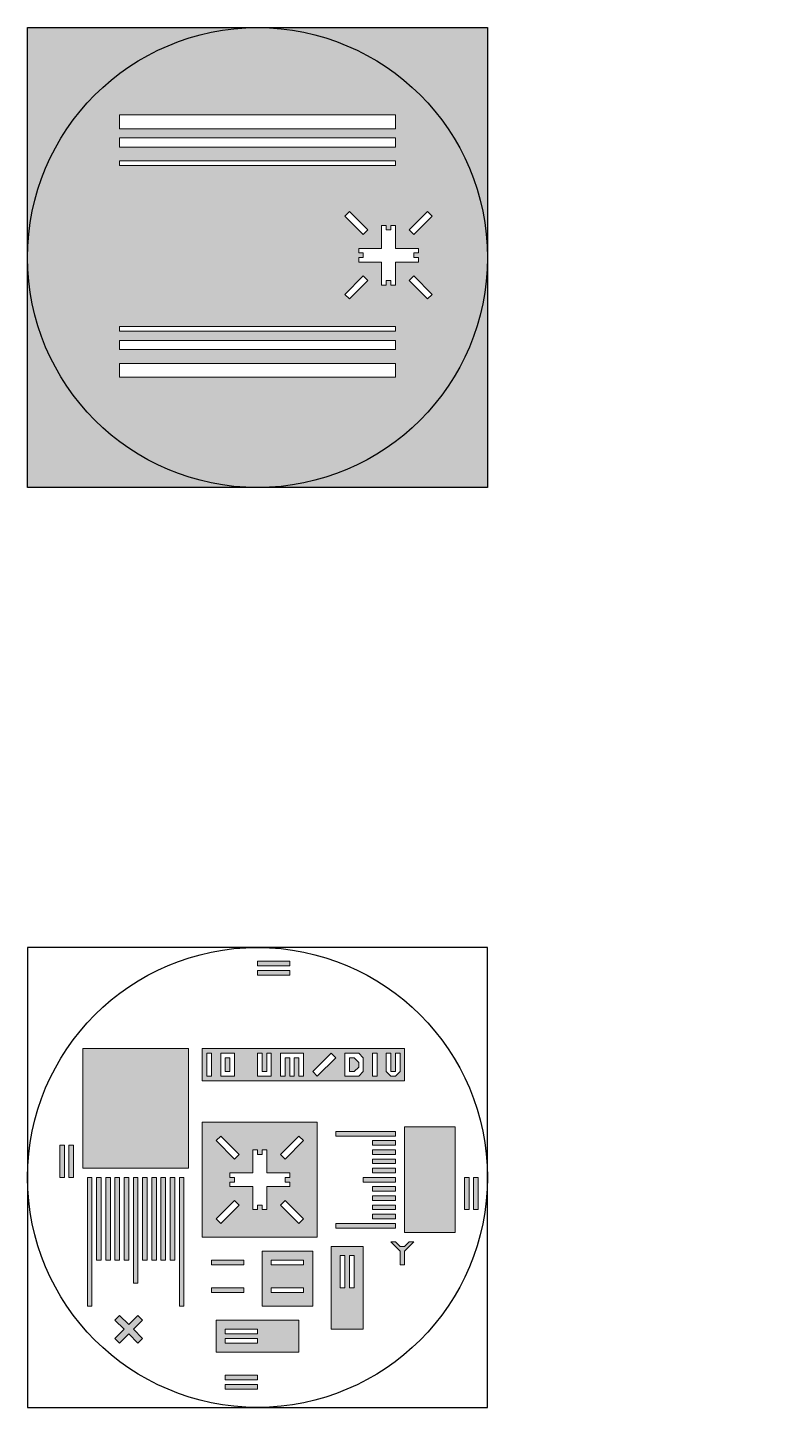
# Model space of a CAD drawing. Extents: x 0 to 3635, y 0 to 3500.
# Drawn here: x 1000 to 1818, y 2000 to 3500 of the extents above; entities that cross this region are included whole.
import ezdxf

# ---------------------------------------------------------------- set-up
doc = ezdxf.new("R2010")
doc.units = 13
doc.layers.get('0').update_dxf_attribs({"linetype": 'CONTINUOUS'})
doc.layers.add('Filled mask', color=4, linetype='CONTINUOUS', lineweight=0)
doc.layers.add('Vernier 1', color=1, linetype='CONTINUOUS', lineweight=0)

msp = doc.modelspace()

# ---------------------------------------------------------------- hatches: boundary and pattern name
at = {"layer": 'Filled mask'}
h = msp.add_hatch(color=256, dxfattribs=at)
edge = h.paths.add_edge_path()
edge.add_line((1360, 3260), (1385, 3260))
edge.add_line((1385, 3260), (1385, 3285))
edge.add_line((1385, 3285), (1390, 3285))
edge.add_line((1390, 3285), (1390, 3280))
edge.add_line((1390, 3280), (1395, 3280))
edge.add_line((1395, 3280), (1395, 3285))
edge.add_line((1395, 3285), (1400, 3285))
edge.add_line((1400, 3285), (1400, 3260))
edge.add_line((1400, 3260), (1425, 3260))
edge.add_line((1425, 3260), (1425, 3255))
edge.add_line((1425, 3255), (1420, 3255))
edge.add_line((1420, 3255), (1420, 3250))
edge.add_line((1420, 3250), (1425, 3250))
edge.add_line((1425, 3250), (1425, 3245))
edge.add_line((1425, 3245), (1400, 3245))
edge.add_line((1400, 3245), (1400, 3220))
edge.add_line((1400, 3220), (1395, 3220))
edge.add_line((1395, 3220), (1395, 3225))
edge.add_line((1395, 3225), (1390, 3225))
edge.add_line((1390, 3225), (1390, 3220))
edge.add_line((1390, 3220), (1385, 3220))
edge.add_line((1385, 3220), (1385, 3245))
edge.add_line((1385, 3245), (1360, 3245))
edge.add_line((1360, 3245), (1360, 3250))
edge.add_line((1360, 3250), (1365, 3250))
edge.add_line((1365, 3250), (1365, 3255))
edge.add_line((1365, 3255), (1360, 3255))
edge.add_line((1360, 3255), (1360, 3260))
edge.add_line((1365, 3275), (1370, 3280))
edge.add_line((1370, 3280), (1350, 3300))
edge.add_line((1350, 3300), (1345, 3295))
edge.add_line((1345, 3295), (1365, 3275))
edge.add_line((1440, 3295), (1435, 3300))
edge.add_line((1435, 3300), (1415, 3280))
edge.add_line((1415, 3280), (1420, 3275))
edge.add_line((1420, 3275), (1440, 3295))
edge.add_line((1365, 3230), (1370, 3225))
edge.add_line((1370, 3225), (1350, 3205))
edge.add_line((1350, 3205), (1345, 3210))
edge.add_line((1345, 3210), (1365, 3230))
edge.add_line((1420, 3230), (1415, 3225))
edge.add_line((1415, 3225), (1435, 3205))
edge.add_line((1435, 3205), (1440, 3210))
edge.add_line((1440, 3210), (1420, 3230))
edge.add_line((1100, 3350), (1400, 3350))
edge.add_line((1400, 3350), (1400, 3355))
edge.add_line((1400, 3355), (1100, 3355))
edge.add_line((1100, 3355), (1100, 3350))
edge.add_line((1100, 3370), (1400, 3370))
edge.add_line((1400, 3370), (1400, 3380))
edge.add_line((1400, 3380), (1100, 3380))
edge.add_line((1100, 3380), (1100, 3370))
edge.add_line((1100, 3390), (1400, 3390))
edge.add_line((1400, 3390), (1400, 3405))
edge.add_line((1400, 3405), (1100, 3405))
edge.add_line((1100, 3405), (1100, 3390))
edge.add_line((1100, 3175), (1400, 3175))
edge.add_line((1400, 3175), (1400, 3170))
edge.add_line((1400, 3170), (1100, 3170))
edge.add_line((1100, 3170), (1100, 3175))
edge.add_line((1400, 3160), (1100, 3160))
edge.add_line((1100, 3160), (1100, 3150))
edge.add_line((1100, 3150), (1400, 3150))
edge.add_line((1400, 3150), (1400, 3160))
edge.add_line((1100, 3135), (1400, 3135))
edge.add_line((1400, 3135), (1400, 3120))
edge.add_line((1400, 3120), (1100, 3120))
edge.add_line((1100, 3120), (1100, 3135))
edge.add_line((1000, 3500), (1500, 3500))
edge.add_line((1500, 3500), (1500, 3000))
edge.add_line((1500, 3000), (1000, 3000))
edge.add_line((1000, 3000), (1000, 3500))
edge.add_line((2000, 3500), (2500, 3500))
edge.add_line((2500, 3500), (2500, 3000))
edge.add_line((2500, 3000), (2000, 3000))
edge.add_line((2000, 3000), (2000, 3500))
edge.add_line((2070, 3265), (2095, 3265))
edge.add_line((2095, 3265), (2095, 3290))
edge.add_line((2095, 3290), (2105, 3290))
edge.add_line((2105, 3290), (2105, 3285))
edge.add_line((2105, 3285), (2110, 3285))
edge.add_line((2110, 3285), (2110, 3290))
edge.add_line((2110, 3290), (2120, 3290))
edge.add_line((2120, 3290), (2120, 3265))
edge.add_line((2120, 3265), (2145, 3265))
edge.add_line((2145, 3265), (2145, 3255))
edge.add_line((2145, 3255), (2140, 3255))
edge.add_line((2140, 3255), (2140, 3250))
edge.add_line((2140, 3250), (2145, 3250))
edge.add_line((2145, 3250), (2145, 3240))
edge.add_line((2145, 3240), (2120, 3240))
edge.add_line((2120, 3240), (2120, 3215))
edge.add_line((2120, 3215), (2110, 3215))
edge.add_line((2110, 3215), (2110, 3220))
edge.add_line((2110, 3220), (2105, 3220))
edge.add_line((2105, 3220), (2105, 3215))
edge.add_line((2105, 3215), (2095, 3215))
edge.add_line((2095, 3215), (2095, 3240))
edge.add_line((2095, 3240), (2070, 3240))
edge.add_line((2070, 3240), (2070, 3250))
edge.add_line((2070, 3250), (2075, 3250))
edge.add_line((2075, 3250), (2075, 3255))
edge.add_line((2075, 3255), (2070, 3255))
edge.add_line((2070, 3255), (2070, 3265))
edge.add_line((2090, 3280), (2080, 3270))
edge.add_line((2080, 3270), (2055, 3295))
edge.add_line((2055, 3295), (2065, 3305))
edge.add_line((2065, 3305), (2090, 3280))
edge.add_line((2125, 3280), (2135, 3270))
edge.add_line((2135, 3270), (2160, 3295))
edge.add_line((2160, 3295), (2150, 3305))
edge.add_line((2150, 3305), (2125, 3280))
edge.add_line((2135, 3235), (2125, 3225))
edge.add_line((2125, 3225), (2150, 3200))
edge.add_line((2150, 3200), (2160, 3210))
edge.add_line((2160, 3210), (2135, 3235))
edge.add_line((2080, 3235), (2090, 3225))
edge.add_line((2090, 3225), (2065, 3200))
edge.add_line((2065, 3200), (2055, 3210))
edge.add_line((2055, 3210), (2080, 3235))
edge.add_line((2115, 3405), (2300, 3405))
edge.add_line((2300, 3405), (2300, 3390))
edge.add_line((2300, 3390), (2115, 3390))
edge.add_line((2115, 3390), (2115, 3405))
edge.add_line((2115, 3380), (2300, 3380))
edge.add_line((2300, 3380), (2300, 3370))
edge.add_line((2300, 3370), (2115, 3370))
edge.add_line((2115, 3370), (2115, 3380))
edge.add_line((2115, 3355), (2300, 3355))
edge.add_line((2300, 3355), (2300, 3350))
edge.add_line((2300, 3350), (2115, 3350))
edge.add_line((2115, 3350), (2115, 3355))
edge.add_line((2115, 3175), (2300, 3175))
edge.add_line((2300, 3175), (2300, 3170))
edge.add_line((2300, 3170), (2115, 3170))
edge.add_line((2115, 3170), (2115, 3175))
edge.add_line((2300, 3160), (2115, 3160))
edge.add_line((2115, 3160), (2115, 3150))
edge.add_line((2115, 3150), (2300, 3150))
edge.add_line((2300, 3150), (2300, 3160))
edge.add_line((2115, 3135), (2300, 3135))
edge.add_line((2300, 3135), (2300, 3120))
edge.add_line((2300, 3120), (2115, 3120))
edge.add_line((2115, 3120), (2115, 3135))
h = msp.add_hatch(color=256, dxfattribs=at)
edge = h.paths.add_edge_path()
edge.add_line((1220, 2255), (1245, 2255))
edge.add_line((1245, 2255), (1245, 2280))
edge.add_line((1245, 2280), (1250, 2280))
edge.add_line((1250, 2280), (1250, 2275))
edge.add_line((1250, 2275), (1255, 2275))
edge.add_line((1255, 2275), (1255, 2280))
edge.add_line((1255, 2280), (1260, 2280))
edge.add_line((1260, 2280), (1260, 2255))
edge.add_line((1260, 2255), (1285, 2255))
edge.add_line((1285, 2255), (1285, 2250))
edge.add_line((1285, 2250), (1280, 2250))
edge.add_line((1280, 2250), (1280, 2245))
edge.add_line((1280, 2245), (1285, 2245))
edge.add_line((1285, 2245), (1285, 2240))
edge.add_line((1285, 2240), (1260, 2240))
edge.add_line((1260, 2240), (1260, 2215))
edge.add_line((1260, 2215), (1255, 2215))
edge.add_line((1255, 2215), (1255, 2220))
edge.add_line((1255, 2220), (1250, 2220))
edge.add_line((1250, 2220), (1250, 2215))
edge.add_line((1250, 2215), (1245, 2215))
edge.add_line((1245, 2215), (1245, 2240))
edge.add_line((1245, 2240), (1220, 2240))
edge.add_line((1220, 2240), (1220, 2245))
edge.add_line((1220, 2245), (1225, 2245))
edge.add_line((1225, 2245), (1225, 2250))
edge.add_line((1225, 2250), (1220, 2250))
edge.add_line((1220, 2250), (1220, 2255))
edge.add_line((1225, 2270), (1230, 2275))
edge.add_line((1230, 2275), (1210, 2295))
edge.add_line((1210, 2295), (1205, 2290))
edge.add_line((1205, 2290), (1225, 2270))
edge.add_line((1300, 2290), (1295, 2295))
edge.add_line((1295, 2295), (1275, 2275))
edge.add_line((1275, 2275), (1280, 2270))
edge.add_line((1280, 2270), (1300, 2290))
edge.add_line((1225, 2225), (1230, 2220))
edge.add_line((1230, 2220), (1210, 2200))
edge.add_line((1210, 2200), (1205, 2205))
edge.add_line((1205, 2205), (1225, 2225))
edge.add_line((1280, 2225), (1275, 2220))
edge.add_line((1275, 2220), (1295, 2200))
edge.add_line((1295, 2200), (1300, 2205))
edge.add_line((1300, 2205), (1280, 2225))
edge.add_line((1190, 2310), (1315, 2310))
edge.add_line((1315, 2310), (1315, 2185))
edge.add_line((1315, 2185), (1190, 2185))
edge.add_line((1190, 2185), (1190, 2310))
edge.add_line((1335, 2300), (1400, 2300))
edge.add_line((1400, 2300), (1400, 2295))
edge.add_line((1400, 2295), (1335, 2295))
edge.add_line((1335, 2295), (1335, 2300))
edge.add_line((1400, 2290), (1375, 2290))
edge.add_line((1375, 2290), (1375, 2285))
edge.add_line((1375, 2285), (1400, 2285))
edge.add_line((1400, 2285), (1400, 2290))
edge.add_line((1400, 2280), (1375, 2280))
edge.add_line((1375, 2280), (1375, 2275))
edge.add_line((1375, 2275), (1400, 2275))
edge.add_line((1400, 2275), (1400, 2280))
edge.add_line((1400, 2270), (1375, 2270))
edge.add_line((1375, 2270), (1375, 2265))
edge.add_line((1375, 2265), (1400, 2265))
edge.add_line((1400, 2265), (1400, 2270))
edge.add_line((1400, 2260), (1375, 2260))
edge.add_line((1375, 2260), (1375, 2255))
edge.add_line((1375, 2255), (1400, 2255))
edge.add_line((1400, 2255), (1400, 2260))
edge.add_line((1400, 2250), (1365, 2250))
edge.add_line((1365, 2250), (1365, 2245))
edge.add_line((1365, 2245), (1400, 2245))
edge.add_line((1400, 2245), (1400, 2250))
edge.add_line((1400, 2240), (1375, 2240))
edge.add_line((1375, 2240), (1375, 2235))
edge.add_line((1375, 2235), (1400, 2235))
edge.add_line((1400, 2235), (1400, 2240))
edge.add_line((1400, 2230), (1375, 2230))
edge.add_line((1375, 2230), (1375, 2225))
edge.add_line((1375, 2225), (1400, 2225))
edge.add_line((1400, 2225), (1400, 2230))
edge.add_line((1400, 2220), (1375, 2220))
edge.add_line((1375, 2220), (1375, 2215))
edge.add_line((1375, 2215), (1400, 2215))
edge.add_line((1400, 2215), (1400, 2220))
edge.add_line((1400, 2210), (1375, 2210))
edge.add_line((1375, 2210), (1375, 2205))
edge.add_line((1375, 2205), (1400, 2205))
edge.add_line((1400, 2205), (1400, 2210))
edge.add_line((1400, 2200), (1335, 2200))
edge.add_line((1335, 2200), (1335, 2195))
edge.add_line((1335, 2195), (1400, 2195))
edge.add_line((1400, 2195), (1400, 2200))
edge.add_line((1465, 2190), (1410, 2190))
edge.add_line((1410, 2190), (1410, 2305))
edge.add_line((1410, 2305), (1465, 2305))
edge.add_line((1465, 2305), (1465, 2190))
edge.add_line((1065, 2250), (1070, 2250))
edge.add_line((1070, 2250), (1070, 2110))
edge.add_line((1070, 2110), (1065, 2110))
edge.add_line((1065, 2110), (1065, 2250))
edge.add_line((1075, 2250), (1080, 2250))
edge.add_line((1080, 2250), (1080, 2160))
edge.add_line((1080, 2160), (1075, 2160))
edge.add_line((1075, 2160), (1075, 2250))
edge.add_line((1085, 2250), (1090, 2250))
edge.add_line((1090, 2250), (1090, 2160))
edge.add_line((1090, 2160), (1085, 2160))
edge.add_line((1085, 2160), (1085, 2250))
edge.add_line((1095, 2250), (1095, 2250))
edge.add_line((1095, 2250), (1095, 2250))
edge.add_line((1095, 2250), (1095, 2250))
edge.add_line((1095, 2250), (1095, 2250))
edge.add_line((1095, 2250), (1100, 2250))
edge.add_line((1100, 2250), (1100, 2160))
edge.add_line((1100, 2160), (1095, 2160))
edge.add_line((1095, 2160), (1095, 2250))
edge.add_line((1105, 2250), (1110, 2250))
edge.add_line((1110, 2250), (1110, 2160))
edge.add_line((1110, 2160), (1105, 2160))
edge.add_line((1105, 2160), (1105, 2250))
edge.add_line((1115, 2250), (1120, 2250))
edge.add_line((1120, 2250), (1120, 2135))
edge.add_line((1120, 2135), (1115, 2135))
edge.add_line((1115, 2135), (1115, 2250))
edge.add_line((1125, 2250), (1130, 2250))
edge.add_line((1130, 2250), (1130, 2160))
edge.add_line((1130, 2160), (1125, 2160))
edge.add_line((1125, 2160), (1125, 2250))
edge.add_line((1135, 2250), (1140, 2250))
edge.add_line((1140, 2250), (1140, 2160))
edge.add_line((1140, 2160), (1135, 2160))
edge.add_line((1135, 2160), (1135, 2250))
edge.add_line((1145, 2250), (1150, 2250))
edge.add_line((1150, 2250), (1150, 2160))
edge.add_line((1150, 2160), (1145, 2160))
edge.add_line((1145, 2160), (1145, 2250))
edge.add_line((1155, 2250), (1160, 2250))
edge.add_line((1160, 2250), (1160, 2160))
edge.add_line((1160, 2160), (1155, 2160))
edge.add_line((1155, 2160), (1155, 2250))
edge.add_line((1165, 2250), (1170, 2250))
edge.add_line((1170, 2250), (1170, 2110))
edge.add_line((1170, 2110), (1165, 2110))
edge.add_line((1165, 2110), (1165, 2250))
edge.add_line((1175, 2390), (1175, 2260))
edge.add_line((1175, 2260), (1060, 2260))
edge.add_line((1060, 2260), (1060, 2390))
edge.add_line((1060, 2390), (1175, 2390))
edge.add_line((1255, 2170), (1310, 2170))
edge.add_line((1310, 2170), (1310, 2110))
edge.add_line((1310, 2110), (1255, 2110))
edge.add_line((1255, 2110), (1255, 2170))
edge.add_line((1265, 2160), (1300, 2160))
edge.add_line((1300, 2160), (1300, 2155))
edge.add_line((1300, 2155), (1265, 2155))
edge.add_line((1265, 2155), (1265, 2160))
edge.add_line((1265, 2130), (1300, 2130))
edge.add_line((1300, 2130), (1300, 2125))
edge.add_line((1300, 2125), (1265, 2125))
edge.add_line((1265, 2125), (1265, 2130))
edge.add_line((1195, 2360), (1200, 2360))
edge.add_line((1200, 2360), (1200, 2385))
edge.add_line((1200, 2385), (1195, 2385))
edge.add_line((1195, 2385), (1195, 2360))
edge.add_line((1210, 2360), (1225, 2360))
edge.add_line((1225, 2360), (1225, 2385))
edge.add_line((1225, 2385), (1210, 2385))
edge.add_line((1210, 2385), (1210, 2360))
edge.add_line((1215, 2365), (1220, 2365))
edge.add_line((1220, 2365), (1220, 2380))
edge.add_line((1220, 2380), (1215, 2380))
edge.add_line((1215, 2380), (1215, 2365))
edge.add_line((1250, 2360), (1265, 2360))
edge.add_line((1265, 2360), (1265, 2385))
edge.add_line((1265, 2385), (1260, 2385))
edge.add_line((1260, 2385), (1260, 2365))
edge.add_line((1260, 2365), (1255, 2365))
edge.add_line((1255, 2365), (1255, 2385))
edge.add_line((1255, 2385), (1250, 2385))
edge.add_line((1250, 2385), (1250, 2360))
edge.add_line((1300, 2360), (1295, 2360))
edge.add_line((1295, 2360), (1295, 2380))
edge.add_line((1295, 2380), (1290, 2380))
edge.add_line((1290, 2380), (1290, 2360))
edge.add_line((1290, 2360), (1285, 2360))
edge.add_line((1285, 2360), (1285, 2380))
edge.add_line((1285, 2380), (1280, 2380))
edge.add_line((1280, 2380), (1280, 2360))
edge.add_line((1280, 2360), (1275, 2360))
edge.add_line((1275, 2360), (1275, 2385))
edge.add_line((1275, 2385), (1300, 2385))
edge.add_line((1300, 2385), (1300, 2360))
edge.add_line((1315, 2360), (1310, 2365))
edge.add_line((1310, 2365), (1330, 2385))
edge.add_line((1330, 2385), (1335, 2380))
edge.add_line((1335, 2380), (1315, 2360))
edge.add_line((1365, 2365), (1360, 2360))
edge.add_line((1360, 2360), (1345, 2360))
edge.add_line((1345, 2360), (1345, 2385))
edge.add_line((1345, 2385), (1360, 2385))
edge.add_line((1360, 2385), (1365, 2380))
edge.add_line((1365, 2380), (1365, 2365))
edge.add_line((1360, 2370), (1355, 2365))
edge.add_line((1355, 2365), (1350, 2365))
edge.add_line((1350, 2365), (1350, 2380))
edge.add_line((1350, 2380), (1355, 2380))
edge.add_line((1355, 2380), (1360, 2375))
edge.add_line((1360, 2375), (1360, 2370))
edge.add_line((1375, 2360), (1380, 2360))
edge.add_line((1380, 2360), (1380, 2385))
edge.add_line((1380, 2385), (1375, 2385))
edge.add_line((1375, 2385), (1375, 2360))
edge.add_line((1390, 2365), (1395, 2360))
edge.add_line((1395, 2360), (1400, 2360))
edge.add_line((1400, 2360), (1405, 2365))
edge.add_line((1405, 2365), (1405, 2385))
edge.add_line((1405, 2385), (1400, 2385))
edge.add_line((1400, 2385), (1400, 2365))
edge.add_line((1400, 2365), (1395, 2365))
edge.add_line((1395, 2365), (1395, 2385))
edge.add_line((1395, 2385), (1390, 2385))
edge.add_line((1390, 2385), (1390, 2365))
edge.add_line((1410, 2390), (1410, 2355))
edge.add_line((1410, 2355), (1190, 2355))
edge.add_line((1190, 2355), (1190, 2390))
edge.add_line((1190, 2390), (1410, 2390))
edge.add_line((1100, 2100), (1110, 2090))
edge.add_line((1110, 2090), (1120, 2100))
edge.add_line((1120, 2100), (1125, 2095))
edge.add_line((1125, 2095), (1115, 2085))
edge.add_line((1115, 2085), (1125, 2075))
edge.add_line((1125, 2075), (1120, 2070))
edge.add_line((1120, 2070), (1110, 2080))
edge.add_line((1110, 2080), (1100, 2070))
edge.add_line((1100, 2070), (1095, 2075))
edge.add_line((1095, 2075), (1105, 2085))
edge.add_line((1105, 2085), (1095, 2095))
edge.add_line((1095, 2095), (1100, 2100))
edge.add_line((1250, 2035), (1250, 2030))
edge.add_line((1250, 2030), (1215, 2030))
edge.add_line((1215, 2030), (1215, 2035))
edge.add_line((1215, 2035), (1250, 2035))
edge.add_line((1250, 2025), (1250, 2020))
edge.add_line((1250, 2020), (1215, 2020))
edge.add_line((1215, 2020), (1215, 2025))
edge.add_line((1215, 2025), (1250, 2025))
edge.add_line((1250, 2485), (1285, 2485))
edge.add_line((1285, 2485), (1285, 2480))
edge.add_line((1285, 2480), (1250, 2480))
edge.add_line((1250, 2480), (1250, 2485))
edge.add_line((1250, 2475), (1285, 2475))
edge.add_line((1285, 2475), (1285, 2470))
edge.add_line((1285, 2470), (1250, 2470))
edge.add_line((1250, 2470), (1250, 2475))
edge.add_line((1475, 2250), (1480, 2250))
edge.add_line((1480, 2250), (1480, 2215))
edge.add_line((1480, 2215), (1475, 2215))
edge.add_line((1475, 2215), (1475, 2250))
edge.add_line((1485, 2250), (1490, 2250))
edge.add_line((1490, 2250), (1490, 2215))
edge.add_line((1490, 2215), (1485, 2215))
edge.add_line((1485, 2215), (1485, 2250))
edge.add_line((1050, 2250), (1045, 2250))
edge.add_line((1045, 2250), (1045, 2285))
edge.add_line((1045, 2285), (1050, 2285))
edge.add_line((1050, 2285), (1050, 2250))
edge.add_line((1040, 2285), (1035, 2285))
edge.add_line((1035, 2285), (1035, 2250))
edge.add_line((1035, 2250), (1040, 2250))
edge.add_line((1040, 2250), (1040, 2285))
edge.add_line((1235, 2160), (1235, 2155))
edge.add_line((1235, 2155), (1200, 2155))
edge.add_line((1200, 2155), (1200, 2160))
edge.add_line((1200, 2160), (1235, 2160))
edge.add_line((1200, 2130), (1235, 2130))
edge.add_line((1235, 2130), (1235, 2125))
edge.add_line((1235, 2125), (1200, 2125))
edge.add_line((1200, 2125), (1200, 2130))
edge.add_line((1205, 2095), (1295, 2095))
edge.add_line((1295, 2095), (1295, 2060))
edge.add_line((1295, 2060), (1205, 2060))
edge.add_line((1205, 2060), (1205, 2095))
edge.add_line((1215, 2085), (1250, 2085))
edge.add_line((1250, 2085), (1250, 2080))
edge.add_line((1250, 2080), (1215, 2080))
edge.add_line((1215, 2080), (1215, 2085))
edge.add_line((1215, 2075), (1250, 2075))
edge.add_line((1250, 2075), (1250, 2070))
edge.add_line((1250, 2070), (1215, 2070))
edge.add_line((1215, 2070), (1215, 2075))
edge.add_line((1340, 2165), (1345, 2165))
edge.add_line((1345, 2165), (1345, 2130))
edge.add_line((1345, 2130), (1340, 2130))
edge.add_line((1340, 2130), (1340, 2165))
edge.add_line((1350, 2165), (1355, 2165))
edge.add_line((1355, 2165), (1355, 2130))
edge.add_line((1355, 2130), (1350, 2130))
edge.add_line((1350, 2130), (1350, 2165))
edge.add_line((1330, 2175), (1365, 2175))
edge.add_line((1365, 2175), (1365, 2085))
edge.add_line((1365, 2085), (1330, 2085))
edge.add_line((1330, 2085), (1330, 2175))
edge.add_line((1395, 2180), (1405, 2170))
edge.add_line((1405, 2170), (1405, 2155))
edge.add_line((1405, 2155), (1410, 2155))
edge.add_line((1410, 2155), (1410, 2170))
edge.add_line((1410, 2170), (1420, 2180))
edge.add_line((1420, 2180), (1415, 2180))
edge.add_line((1415, 2180), (1410, 2175))
edge.add_line((1410, 2175), (1405, 2175))
edge.add_line((1405, 2175), (1400, 2180))
edge.add_line((1400, 2180), (1395, 2180))

# ---------------------------------------------------------------- linework, layer by layer
for p, q in [((1000, 3500), (1500, 3500)), ((1000, 3000), (1000, 3500)), ((1500, 3500), (1500, 3000)), ((1500, 3000), (1000, 3000)), ((1000, 2500), (1000, 2000)), ((1500, 2500), (1000, 2500)), ((1500, 2000), (1500, 2500)), ((1000, 2000), (1500, 2000))]:
    msp.add_line(p, q)
for centre in [(1250, 3250), (1250, 2250)]:
    msp.add_circle(centre, 250)
at = {"layer": 'Vernier 1'}
for p, q in [((1000, 3500), (1500, 3500)), ((1000, 3000), (1000, 3500)), ((1500, 3500), (1500, 3000)), ((1400, 3405), (1100, 3405)), ((1100, 3405), (1100, 3390)), ((1400, 3390), (1400, 3405)), ((1100, 3390), (1400, 3390)), ((1400, 3380), (1100, 3380)), ((1100, 3380), (1100, 3370)), ((1400, 3370), (1400, 3380)), ((1100, 3370), (1400, 3370)), ((1400, 3355), (1100, 3355)), ((1100, 3355), (1100, 3350)), ((1100, 3350), (1400, 3350)), ((1400, 3350), (1400, 3355)), ((1350, 3300), (1345, 3295)), ((1370, 3280), (1350, 3300)), ((1435, 3300), (1415, 3280)), ((1440, 3295), (1435, 3300)), ((1345, 3295), (1365, 3275)), ((1385, 3260), (1385, 3285)), ((1385, 3285), (1390, 3285)), ((1390, 3285), (1390, 3280)), ((1395, 3280), (1395, 3285)), ((1395, 3285), (1400, 3285)), ((1400, 3285), (1400, 3260)), ((1420, 3275), (1440, 3295)), ((1365, 3275), (1370, 3280)), ((1390, 3280), (1395, 3280)), ((1415, 3280), (1420, 3275)), ((1360, 3260), (1385, 3260)), ((1360, 3255), (1360, 3260)), ((1365, 3255), (1360, 3255)), ((1365, 3250), (1365, 3255)), ((1400, 3260), (1425, 3260)), ((1425, 3255), (1420, 3255)), ((1420, 3255), (1420, 3250)), ((1425, 3260), (1425, 3255)), ((1360, 3245), (1360, 3250)), ((1360, 3250), (1365, 3250)), ((1385, 3245), (1360, 3245)), ((1385, 3220), (1385, 3245)), ((1425, 3245), (1400, 3245)), ((1400, 3245), (1400, 3220)), ((1420, 3250), (1425, 3250)), ((1425, 3250), (1425, 3245)), ((1345, 3210), (1365, 3230)), ((1370, 3225), (1350, 3205)), ((1365, 3230), (1370, 3225)), ((1395, 3225), (1390, 3225)), ((1390, 3225), (1390, 3220)), ((1395, 3220), (1395, 3225)), ((1420, 3230), (1415, 3225)), ((1415, 3225), (1435, 3205)), ((1440, 3210), (1420, 3230)), ((1350, 3205), (1345, 3210)), ((1390, 3220), (1385, 3220)), ((1400, 3220), (1395, 3220)), ((1435, 3205), (1440, 3210)), ((1100, 3175), (1400, 3175)), ((1100, 3170), (1100, 3175)), ((1400, 3170), (1100, 3170)), ((1400, 3175), (1400, 3170)), ((1400, 3160), (1100, 3160)), ((1100, 3160), (1100, 3150)), ((1100, 3150), (1400, 3150)), ((1400, 3150), (1400, 3160)), ((1100, 3135), (1400, 3135)), ((1100, 3120), (1100, 3135)), ((1400, 3135), (1400, 3120)), ((1400, 3120), (1100, 3120)), ((1500, 3000), (1000, 3000)), ((1250, 2485), (1285, 2485)), ((1250, 2480), (1250, 2485)), ((1285, 2480), (1250, 2480)), ((1250, 2475), (1285, 2475)), ((1250, 2470), (1250, 2475)), ((1285, 2485), (1285, 2480)), ((1285, 2475), (1285, 2470)), ((1285, 2470), (1250, 2470)), ((1060, 2390), (1175, 2390)), ((1060, 2260), (1060, 2390)), ((1175, 2390), (1175, 2260)), ((1190, 2390), (1410, 2390)), ((1190, 2355), (1190, 2390)), ((1200, 2385), (1195, 2385)), ((1195, 2385), (1195, 2360)), ((1200, 2360), (1200, 2385)), ((1225, 2385), (1210, 2385)), ((1210, 2385), (1210, 2360)), ((1225, 2360), (1225, 2385)), ((1250, 2385), (1255, 2385)), ((1250, 2385), (1250, 2360)), ((1255, 2385), (1255, 2365)), ((1265, 2385), (1260, 2385)), ((1260, 2365), (1260, 2385)), ((1265, 2360), (1265, 2385)), ((1275, 2385), (1300, 2385)), ((1275, 2360), (1275, 2385)), ((1300, 2385), (1300, 2360)), ((1310, 2365), (1330, 2385)), ((1330, 2385), (1335, 2380)), ((1345, 2385), (1360, 2385)), ((1345, 2360), (1345, 2385)), ((1360, 2385), (1365, 2380)), ((1380, 2385), (1375, 2385)), ((1375, 2385), (1375, 2360)), ((1380, 2360), (1380, 2385)), ((1395, 2385), (1390, 2385)), ((1390, 2385), (1390, 2365)), ((1395, 2365), (1395, 2385)), ((1405, 2385), (1400, 2385)), ((1400, 2385), (1400, 2365)), ((1405, 2365), (1405, 2385)), ((1410, 2390), (1410, 2355)), ((1220, 2380), (1215, 2380)), ((1215, 2380), (1215, 2365)), ((1220, 2365), (1220, 2380)), ((1280, 2380), (1285, 2380)), ((1280, 2380), (1280, 2360)), ((1285, 2360), (1285, 2380)), ((1290, 2380), (1295, 2380)), ((1290, 2380), (1290, 2360)), ((1295, 2380), (1295, 2360)), ((1335, 2380), (1315, 2360)), ((1350, 2380), (1355, 2380)), ((1350, 2365), (1350, 2380)), ((1355, 2380), (1360, 2375)), ((1360, 2370), (1355, 2365)), ((1360, 2375), (1360, 2370)), ((1365, 2380), (1365, 2365)), ((1410, 2355), (1190, 2355)), ((1195, 2360), (1200, 2360)), ((1210, 2360), (1225, 2360)), ((1215, 2365), (1220, 2365)), ((1250, 2360), (1265, 2360)), ((1255, 2365), (1260, 2365)), ((1280, 2360), (1275, 2360)), ((1290, 2360), (1285, 2360)), ((1300, 2360), (1295, 2360)), ((1315, 2360), (1310, 2365)), ((1360, 2360), (1345, 2360)), ((1355, 2365), (1350, 2365)), ((1365, 2365), (1360, 2360)), ((1375, 2360), (1380, 2360)), ((1390, 2365), (1395, 2360)), ((1400, 2365), (1395, 2365)), ((1395, 2360), (1400, 2360)), ((1400, 2360), (1405, 2365)), ((1190, 2310), (1315, 2310)), ((1190, 2185), (1190, 2310)), ((1315, 2310), (1315, 2185)), ((1210, 2295), (1205, 2290)), ((1230, 2275), (1210, 2295)), ((1295, 2295), (1275, 2275)), ((1300, 2290), (1295, 2295)), ((1335, 2300), (1400, 2300)), ((1335, 2295), (1335, 2300)), ((1400, 2295), (1335, 2295)), ((1400, 2300), (1400, 2295)), ((1410, 2190), (1410, 2305)), ((1410, 2305), (1465, 2305)), ((1465, 2305), (1465, 2190)), ((1040, 2285), (1035, 2285)), ((1035, 2285), (1035, 2250)), ((1040, 2250), (1040, 2285)), ((1045, 2285), (1050, 2285)), ((1045, 2250), (1045, 2285)), ((1050, 2285), (1050, 2250)), ((1205, 2290), (1225, 2270)), ((1245, 2255), (1245, 2280)), ((1245, 2280), (1250, 2280)), ((1250, 2280), (1250, 2275)), ((1255, 2275), (1255, 2280)), ((1255, 2280), (1260, 2280)), ((1260, 2280), (1260, 2255)), ((1280, 2270), (1300, 2290)), ((1400, 2290), (1375, 2290)), ((1375, 2290), (1375, 2285)), ((1375, 2285), (1400, 2285)), ((1400, 2280), (1375, 2280)), ((1375, 2280), (1375, 2275)), ((1400, 2285), (1400, 2290)), ((1400, 2275), (1400, 2280)), ((1225, 2270), (1230, 2275)), ((1250, 2275), (1255, 2275)), ((1275, 2275), (1280, 2270)), ((1375, 2275), (1400, 2275)), ((1400, 2270), (1375, 2270)), ((1375, 2270), (1375, 2265)), ((1375, 2265), (1400, 2265)), ((1400, 2265), (1400, 2270)), ((1035, 2250), (1040, 2250)), ((1050, 2250), (1045, 2250)), ((1175, 2260), (1060, 2260)), ((1065, 2250), (1070, 2250)), ((1065, 2110), (1065, 2250)), ((1070, 2250), (1070, 2110)), ((1075, 2250), (1080, 2250)), ((1075, 2160), (1075, 2250)), ((1080, 2250), (1080, 2160)), ((1085, 2250), (1090, 2250)), ((1085, 2160), (1085, 2250)), ((1090, 2250), (1090, 2160)), ((1095, 2250), (1095, 2250)), ((1095, 2250), (1095, 2250)), ((1095, 2250), (1095, 2250)), ((1095, 2250), (1095, 2250)), ((1095, 2250), (1100, 2250)), ((1095, 2160), (1095, 2250)), ((1100, 2250), (1100, 2160)), ((1105, 2250), (1110, 2250)), ((1105, 2160), (1105, 2250)), ((1110, 2250), (1110, 2160)), ((1115, 2250), (1120, 2250)), ((1115, 2135), (1115, 2250)), ((1120, 2250), (1120, 2135)), ((1125, 2250), (1130, 2250)), ((1125, 2160), (1125, 2250)), ((1130, 2250), (1130, 2160)), ((1135, 2250), (1140, 2250)), ((1135, 2160), (1135, 2250)), ((1140, 2250), (1140, 2160)), ((1145, 2250), (1150, 2250)), ((1145, 2160), (1145, 2250)), ((1150, 2250), (1150, 2160)), ((1155, 2250), (1160, 2250)), ((1155, 2160), (1155, 2250)), ((1160, 2250), (1160, 2160)), ((1165, 2250), (1170, 2250)), ((1165, 2110), (1165, 2250)), ((1170, 2250), (1170, 2110)), ((1220, 2255), (1245, 2255)), ((1220, 2250), (1220, 2255)), ((1225, 2250), (1220, 2250)), ((1225, 2245), (1225, 2250)), ((1260, 2255), (1285, 2255)), ((1285, 2250), (1280, 2250)), ((1280, 2250), (1280, 2245)), ((1285, 2255), (1285, 2250)), ((1400, 2250), (1365, 2250)), ((1365, 2250), (1365, 2245)), ((1400, 2260), (1375, 2260)), ((1375, 2260), (1375, 2255)), ((1375, 2255), (1400, 2255)), ((1400, 2255), (1400, 2260)), ((1400, 2245), (1400, 2250)), ((1475, 2250), (1480, 2250)), ((1475, 2215), (1475, 2250)), ((1480, 2250), (1480, 2215)), ((1485, 2250), (1490, 2250)), ((1485, 2215), (1485, 2250)), ((1490, 2250), (1490, 2215)), ((1220, 2240), (1220, 2245)), ((1220, 2245), (1225, 2245)), ((1245, 2240), (1220, 2240)), ((1245, 2215), (1245, 2240)), ((1285, 2240), (1260, 2240)), ((1260, 2240), (1260, 2215)), ((1280, 2245), (1285, 2245)), ((1285, 2245), (1285, 2240)), ((1365, 2245), (1400, 2245)), ((1400, 2240), (1375, 2240)), ((1375, 2240), (1375, 2235)), ((1375, 2235), (1400, 2235)), ((1400, 2235), (1400, 2240)), ((1205, 2205), (1225, 2225)), ((1230, 2220), (1210, 2200)), ((1225, 2225), (1230, 2220)), ((1255, 2220), (1250, 2220)), ((1250, 2220), (1250, 2215)), ((1255, 2215), (1255, 2220)), ((1280, 2225), (1275, 2220)), ((1275, 2220), (1295, 2200)), ((1300, 2205), (1280, 2225)), ((1400, 2230), (1375, 2230)), ((1375, 2230), (1375, 2225)), ((1375, 2225), (1400, 2225)), ((1400, 2220), (1375, 2220)), ((1375, 2220), (1375, 2215)), ((1400, 2225), (1400, 2230)), ((1400, 2215), (1400, 2220)), ((1210, 2200), (1205, 2205)), ((1250, 2215), (1245, 2215)), ((1260, 2215), (1255, 2215)), ((1295, 2200), (1300, 2205)), ((1375, 2215), (1400, 2215)), ((1400, 2210), (1375, 2210)), ((1375, 2210), (1375, 2205)), ((1375, 2205), (1400, 2205)), ((1400, 2205), (1400, 2210)), ((1480, 2215), (1475, 2215)), ((1490, 2215), (1485, 2215)), ((1400, 2200), (1335, 2200)), ((1335, 2200), (1335, 2195)), ((1335, 2195), (1400, 2195)), ((1400, 2195), (1400, 2200)), ((1465, 2190), (1410, 2190)), ((1315, 2185), (1190, 2185)), ((1330, 2175), (1365, 2175)), ((1330, 2085), (1330, 2175)), ((1365, 2175), (1365, 2085)), ((1395, 2180), (1405, 2170)), ((1400, 2180), (1395, 2180)), ((1405, 2175), (1400, 2180)), ((1410, 2175), (1405, 2175)), ((1410, 2170), (1420, 2180)), ((1415, 2180), (1410, 2175)), ((1420, 2180), (1415, 2180)), ((1080, 2160), (1075, 2160)), ((1090, 2160), (1085, 2160)), ((1100, 2160), (1095, 2160)), ((1110, 2160), (1105, 2160)), ((1130, 2160), (1125, 2160)), ((1140, 2160), (1135, 2160)), ((1150, 2160), (1145, 2160)), ((1160, 2160), (1155, 2160)), ((1200, 2155), (1200, 2160)), ((1200, 2160), (1235, 2160)), ((1235, 2160), (1235, 2155)), ((1340, 2165), (1345, 2165)), ((1340, 2130), (1340, 2165)), ((1345, 2165), (1345, 2130)), ((1350, 2165), (1355, 2165)), ((1350, 2130), (1350, 2165)), ((1355, 2165), (1355, 2130)), ((1405, 2170), (1405, 2155)), ((1410, 2155), (1410, 2170)), ((1235, 2155), (1200, 2155)), ((1405, 2155), (1410, 2155)), ((1120, 2135), (1115, 2135)), ((1200, 2130), (1235, 2130)), ((1200, 2125), (1200, 2130)), ((1235, 2130), (1235, 2125)), ((1265, 2130), (1300, 2130)), ((1265, 2125), (1265, 2130)), ((1300, 2130), (1300, 2125)), ((1345, 2130), (1340, 2130)), ((1355, 2130), (1350, 2130)), ((1235, 2125), (1200, 2125)), ((1300, 2125), (1265, 2125)), ((1070, 2110), (1065, 2110)), ((1095, 2095), (1100, 2100)), ((1100, 2100), (1110, 2090)), ((1110, 2090), (1120, 2100)), ((1120, 2100), (1125, 2095)), ((1170, 2110), (1165, 2110)), ((1105, 2085), (1095, 2095)), ((1095, 2075), (1105, 2085)), ((1125, 2095), (1115, 2085)), ((1115, 2085), (1125, 2075)), ((1205, 2095), (1295, 2095)), ((1205, 2060), (1205, 2095)), ((1215, 2085), (1250, 2085)), ((1215, 2080), (1215, 2085)), ((1250, 2085), (1250, 2080)), ((1295, 2095), (1295, 2060)), ((1365, 2085), (1330, 2085)), ((1100, 2070), (1095, 2075)), ((1110, 2080), (1100, 2070)), ((1120, 2070), (1110, 2080)), ((1125, 2075), (1120, 2070)), ((1250, 2080), (1215, 2080)), ((1215, 2075), (1250, 2075)), ((1215, 2070), (1215, 2075)), ((1250, 2070), (1215, 2070)), ((1250, 2075), (1250, 2070)), ((1295, 2060), (1205, 2060)), ((1215, 2035), (1250, 2035)), ((1215, 2030), (1215, 2035)), ((1250, 2030), (1215, 2030)), ((1215, 2020), (1215, 2025)), ((1215, 2025), (1250, 2025)), ((1250, 2035), (1250, 2030)), ((1250, 2025), (1250, 2020)), ((1250, 2020), (1215, 2020))]:
    msp.add_line(p, q, dxfattribs=at)
at = {"layer": 'Vernier 1', "color": 1}
for p, q in [((1255, 2170), (1310, 2170)), ((1255, 2110), (1255, 2170)), ((1265, 2160), (1300, 2160)), ((1265, 2155), (1265, 2160)), ((1300, 2160), (1300, 2155)), ((1310, 2170), (1310, 2110)), ((1300, 2155), (1265, 2155)), ((1310, 2110), (1255, 2110))]:
    msp.add_line(p, q, dxfattribs=at)

doc.saveas('drawing.dxf')
